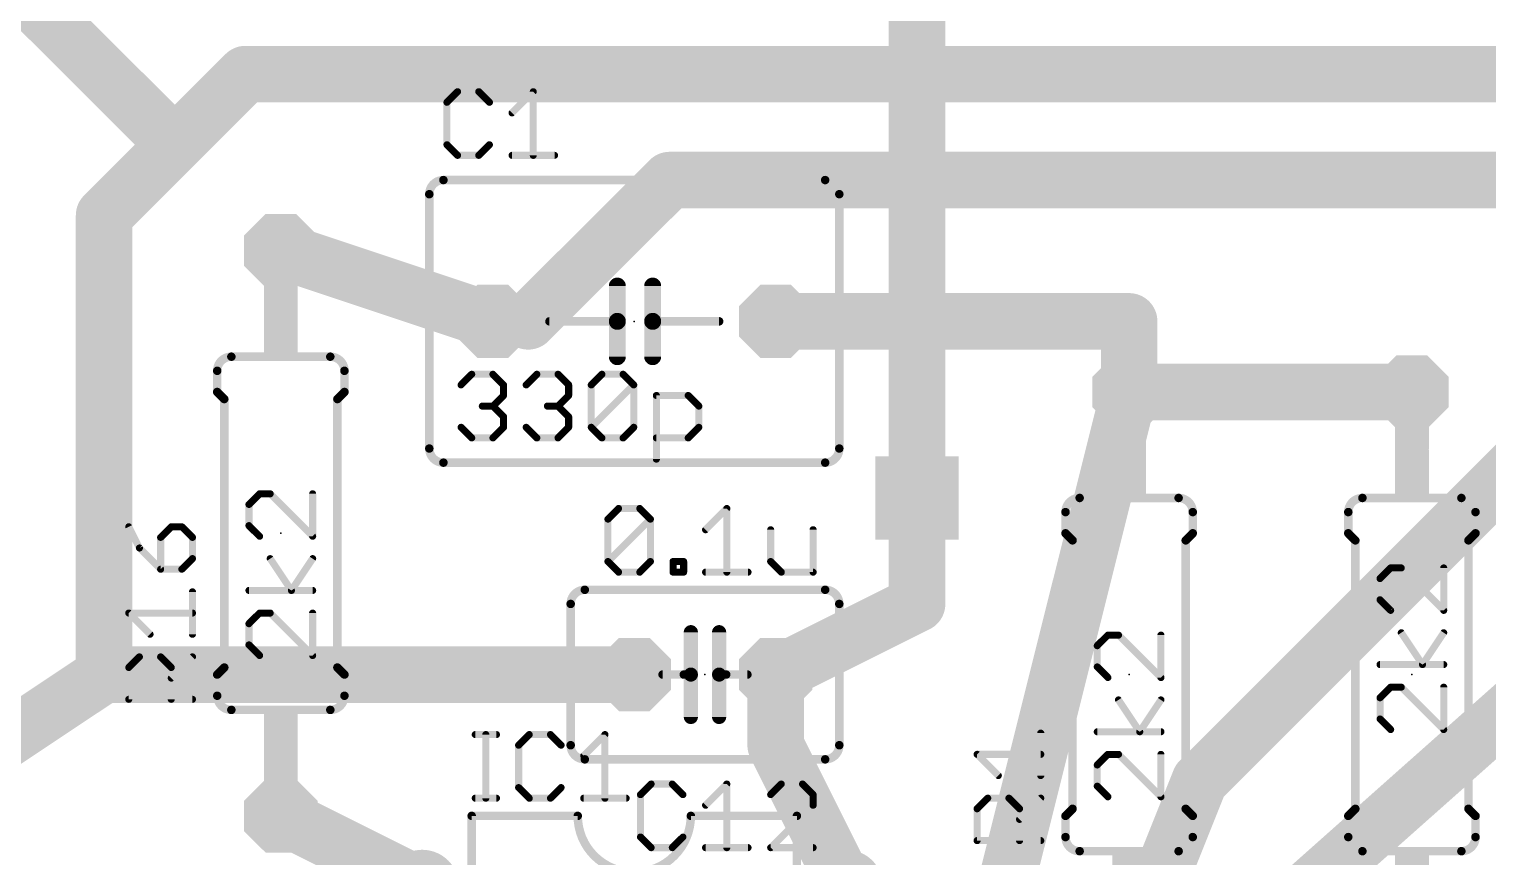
# Model space of a CAD drawing. Extents: x 0 to 4.04, y -0.39 to 3.15.
# Drawn here: x 0.722 to 1.754, y 1.371 to 1.957 of the extents above; entities that cross this region are included whole.
import ezdxf

# ---------------------------------------------------------------- set-up
doc = ezdxf.new("R2010")
doc.units = 0
for name, color, linetype in [('1', 22, 'CONTINUOUS'), ('16', 175, 'CONTINUOUS'), ('17', 82, 'CONTINUOUS'), ('18', 82, 'CONTINUOUS'), ('21', 253, 'CONTINUOUS'), ('23', 7, 'CONTINUOUS'), ('25', 253, 'CONTINUOUS'), ('27', 253, 'CONTINUOUS'), ('51', 253, 'CONTINUOUS')]:
    doc.layers.add(name, color=color, linetype=linetype)

# ---------------------------------------------------------------- blocks, each defined once
blk = doc.blocks.new('OCTAGONP')
at = {"const_width": 0.5}
blk.add_lwpolyline([(-0.25, -0.103553), (-0.25, 0.103553), (-0.103553, 0.25), (0.103553, 0.25), (0.25, 0.103553), (0.25, -0.103553), (0.103553, -0.25), (-0.103553, -0.25), (-0.25, -0.103553), (-0.25, 0.103553)], dxfattribs=at)
blk = doc.blocks.new('ROUNDP')
at = {"const_width": 0.5}
blk.add_lwpolyline([(0, -0.25, 1), (0, 0.25, 1), (0, -0.25)], format="xyb", dxfattribs=at)
blk = doc.blocks.new('RECT')
blk.add_solid([(-0.5, -0.5), (0.5, -0.5), (-0.5, 0.5), (0.5, 0.5)])
blk = doc.blocks.new('SQUAREV')
blk.add_solid([(-0.5, -0.5), (0.5, -0.5), (-0.5, 0.5), (0.5, 0.5)])

msp = doc.modelspace()

# ---------------------------------------------------------------- linework, layer by layer
at = {"layer": '1', "const_width": 0.04}
msp.add_lwpolyline([(1.35, 2.1), (1.35, 1.625)], dxfattribs=at)
at = {"layer": '1', "const_width": 0.02}
msp.add_lwpolyline([(1.34, 1.625, 1), (1.36, 1.625)], format="xyb", dxfattribs=at)
at = {"layer": '16'}
for points, const_width in [([(0.623425, 2.076575), (0.825, 1.875)], 0.04), ([(0.875, 1.925), (0.825, 1.875)], 0.04), ([(1.825, 1.925), (0.875, 1.925)], 0.04), ([(0.825, 1.875), (0.775, 1.825)], 0.04), ([(1.175, 1.85), (1.075, 1.75)], 0.04), ([(1.775, 1.85), (1.175, 1.85)], 0.04), ([(0.775, 1.825), (0.775, 1.5)], 0.04), ([(1.05, 1.75), (0.9, 1.8)], 0.04), ([(1.5, 1.75), (1.25, 1.75)], 0.04), ([(1.5, 1.7), (1.5, 1.75)], 0.04), ([(1.075, 1.75), (1.05, 1.75)], 0.026), ([(1.5, 1.7), (1.4, 1.3)], 0.04), ([(1.5, 1.7), (1.7, 1.7)], 0.04), ([(1.55, 1.425), (1.775, 1.65)], 0.04), ([(1.35, 1.55), (1.35, 1.625)], 0.04), ([(1.25, 1.5), (1.35, 1.55)], 0.04), ([(1.6, 1.325), (1.825, 1.525)], 0.04), ([(0.7, 1.45), (0.775, 1.5)], 0.04), ([(0.775, 1.5), (1.15, 1.5)], 0.04), ([(1.25, 1.45), (1.25, 1.5)], 0.04), ([(1.25, 1.45), (1.3, 1.35)], 0.04), ([(1.5, 1.3), (1.55, 1.425)], 0.04), ([(0.9, 1.4), (1, 1.35)], 0.04)]:
    msp.add_lwpolyline(points, dxfattribs=dict(at, const_width=const_width))
for points, const_width in [([(0.875, 1.935, 1), (0.875, 1.915)], 0.02), ([(0.882071, 1.917929, 1), (0.867929, 1.932071)], 0.02), ([(0.817929, 1.882071, 1), (0.832071, 1.867929)], 0.02), ([(0.832071, 1.867929, 1), (0.817929, 1.882071)], 0.02), ([(0.817929, 1.867929, 1), (0.832071, 1.882071)], 0.02), ([(1.175, 1.86, 1), (1.175, 1.84)], 0.02), ([(1.182071, 1.842929, 1), (1.167929, 1.857071)], 0.02), ([(0.785, 1.825, 1), (0.765, 1.825)], 0.02), ([(0.767929, 1.832071, 1), (0.782071, 1.817929)], 0.02), ([(0.903162, 1.809487, 1), (0.896838, 1.790513)], 0.02), ([(1.046838, 1.740513, 1), (1.053162, 1.759487)], 0.02), ([(1.067929, 1.757071, 1), (1.082071, 1.742929)], 0.02), ([(1.25, 1.76, 1), (1.25, 1.74)], 0.02), ([(1.51, 1.75, 1), (1.49, 1.75)], 0.02), ([(1.5, 1.74, 1), (1.5, 1.76)], 0.02), ([(1.05, 1.7565, 1), (1.05, 1.7435)], 0.013), ([(1.075, 1.7435, 1), (1.075, 1.7565)], 0.013), ([(1.5, 1.71, 1), (1.5, 1.69)], 0.02), ([(1.509701, 1.697575, 1), (1.490299, 1.702425)], 0.02), ([(1.7, 1.69, 1), (1.7, 1.71)], 0.02), ([(1.49, 1.7, 1), (1.51, 1.7)], 0.02), ([(1.36, 1.625, 1), (1.34, 1.625)], 0.02), ([(1.354472, 1.541056, 1), (1.345528, 1.558944)], 0.02), ([(1.34, 1.55, 1), (1.36, 1.55)], 0.02), ([(0.775, 1.51, 1), (0.775, 1.49)], 0.02), ([(0.780547, 1.491679, 1), (0.769453, 1.508321)], 0.02), ([(1.15, 1.49, 1), (1.15, 1.51)], 0.02), ([(1.26, 1.5, 1), (1.24, 1.5)], 0.02), ([(1.245528, 1.508944, 1), (1.254472, 1.491056)], 0.02), ([(0.765, 1.5, 1), (0.785, 1.5)], 0.02), ([(1.258944, 1.454472, 1), (1.241056, 1.445528)], 0.02), ([(1.24, 1.45, 1), (1.26, 1.45)], 0.02), ([(1.559285, 1.421286, 1), (1.540715, 1.428714)], 0.02), ([(1.542929, 1.432071, 1), (1.557071, 1.417929)], 0.02), ([(0.904472, 1.408944, 1), (0.895528, 1.391056)], 0.02)]:
    msp.add_lwpolyline(points, format="xyb", dxfattribs=dict(at, const_width=const_width))
at = {"layer": '21'}
for points, const_width in [([(1.015, 1.85, 0.414214), (1.005, 1.84)], 0.006), ([(1.015, 1.8515, 1), (1.015, 1.8485)], 0.003), ([(1.015, 1.8485, 1), (1.015, 1.8515)], 0.003), ([(1.295, 1.84, 0.414214), (1.285, 1.85)], 0.006), ([(1.285, 1.8515, 1), (1.285, 1.8485)], 0.003), ([(1.285, 1.8485, 1), (1.285, 1.8515)], 0.003), ([(1.0065, 1.84, 1), (1.0035, 1.84)], 0.003), ([(1.0035, 1.84, 1), (1.0065, 1.84)], 0.003), ([(1.2965, 1.84, 1), (1.2935, 1.84)], 0.003), ([(1.2935, 1.84, 1), (1.2965, 1.84)], 0.003), ([(1.141, 1.775, 1), (1.135, 1.775)], 0.006), ([(1.166, 1.775, 1), (1.16, 1.775)], 0.006), ([(1.141, 1.75, 1), (1.135, 1.75)], 0.006), ([(1.166, 1.75, 1), (1.16, 1.75)], 0.006), ([(1.09, 1.7515, 1), (1.09, 1.7485)], 0.003), ([(1.135, 1.75, 1), (1.141, 1.75)], 0.006), ([(1.138, 1.7485, 1), (1.138, 1.7515)], 0.003), ([(1.16, 1.75, 1), (1.166, 1.75)], 0.006), ([(1.163, 1.7515, 1), (1.163, 1.7485)], 0.003), ([(1.21, 1.7485, 1), (1.21, 1.7515)], 0.003), ([(0.865, 1.725, 0.414214), (0.855, 1.715)], 0.006), ([(0.865, 1.7265, 1), (0.865, 1.7235)], 0.003), ([(0.865, 1.7235, 1), (0.865, 1.7265)], 0.003), ([(0.945, 1.715, 0.414214), (0.935, 1.725)], 0.006), ([(0.935, 1.7265, 1), (0.935, 1.7235)], 0.003), ([(0.935, 1.7235, 1), (0.935, 1.7265)], 0.003), ([(1.135, 1.725, 1), (1.141, 1.725)], 0.006), ([(1.16, 1.725, 1), (1.166, 1.725)], 0.006), ([(0.8565, 1.715, 1), (0.8535, 1.715)], 0.003), ([(0.8535, 1.715, 1), (0.8565, 1.715)], 0.003), ([(0.9465, 1.715, 1), (0.9435, 1.715)], 0.003), ([(0.9435, 1.715, 1), (0.9465, 1.715)], 0.003), ([(0.856061, 1.701061, 1), (0.853939, 1.698939)], 0.003), ([(0.946061, 1.698939, 1), (0.943939, 1.701061)], 0.003), ([(0.8535, 1.7, 1), (0.8565, 1.7)], 0.003), ([(0.8615, 1.695, 1), (0.8585, 1.695)], 0.003), ([(0.858939, 1.693939, 1), (0.861061, 1.696061)], 0.003), ([(0.9415, 1.695, 1), (0.9385, 1.695)], 0.003), ([(0.938939, 1.696061, 1), (0.941061, 1.693939)], 0.003), ([(0.9435, 1.7, 1), (0.9465, 1.7)], 0.003), ([(1.005, 1.66, 0.414214), (1.015, 1.65)], 0.006), ([(1.0065, 1.66, 1), (1.0035, 1.66)], 0.003), ([(1.0035, 1.66, 1), (1.0065, 1.66)], 0.003), ([(1.285, 1.65, 0.414214), (1.295, 1.66)], 0.006), ([(1.2965, 1.66, 1), (1.2935, 1.66)], 0.003), ([(1.2935, 1.66, 1), (1.2965, 1.66)], 0.003), ([(1.015, 1.6515, 1), (1.015, 1.6485)], 0.003), ([(1.015, 1.6485, 1), (1.015, 1.6515)], 0.003), ([(1.285, 1.6515, 1), (1.285, 1.6485)], 0.003), ([(1.285, 1.6485, 1), (1.285, 1.6515)], 0.003), ([(1.465, 1.625, 0.414214), (1.455, 1.615)], 0.006), ([(1.465, 1.6265, 1), (1.465, 1.6235)], 0.003), ([(1.465, 1.6235, 1), (1.465, 1.6265)], 0.003), ([(1.545, 1.615, 0.414214), (1.535, 1.625)], 0.006), ([(1.535, 1.6265, 1), (1.535, 1.6235)], 0.003), ([(1.535, 1.6235, 1), (1.535, 1.6265)], 0.003), ([(1.665, 1.625, 0.414214), (1.655, 1.615)], 0.006), ([(1.665, 1.6265, 1), (1.665, 1.6235)], 0.003), ([(1.665, 1.6235, 1), (1.665, 1.6265)], 0.003), ([(1.745, 1.615, 0.414214), (1.735, 1.625)], 0.006), ([(1.735, 1.6265, 1), (1.735, 1.6235)], 0.003), ([(1.735, 1.6235, 1), (1.735, 1.6265)], 0.003), ([(1.4565, 1.615, 1), (1.4535, 1.615)], 0.003), ([(1.4535, 1.615, 1), (1.4565, 1.615)], 0.003), ([(1.5465, 1.615, 1), (1.5435, 1.615)], 0.003), ([(1.5435, 1.615, 1), (1.5465, 1.615)], 0.003), ([(1.6565, 1.615, 1), (1.6535, 1.615)], 0.003), ([(1.6535, 1.615, 1), (1.6565, 1.615)], 0.003), ([(1.7465, 1.615, 1), (1.7435, 1.615)], 0.003), ([(1.7435, 1.615, 1), (1.7465, 1.615)], 0.003), ([(1.456061, 1.601061, 1), (1.453939, 1.598939)], 0.003), ([(1.4535, 1.6, 1), (1.4565, 1.6)], 0.003), ([(1.5435, 1.6, 1), (1.5465, 1.6)], 0.003), ([(1.546061, 1.598939, 1), (1.543939, 1.601061)], 0.003), ([(1.656061, 1.601061, 1), (1.653939, 1.598939)], 0.003), ([(1.6535, 1.6, 1), (1.6565, 1.6)], 0.003), ([(1.7435, 1.6, 1), (1.7465, 1.6)], 0.003), ([(1.746061, 1.598939, 1), (1.743939, 1.601061)], 0.003), ([(1.4615, 1.595, 1), (1.4585, 1.595)], 0.003), ([(1.458939, 1.593939, 1), (1.461061, 1.596061)], 0.003), ([(1.5415, 1.595, 1), (1.5385, 1.595)], 0.003), ([(1.538939, 1.596061, 1), (1.541061, 1.593939)], 0.003), ([(1.6615, 1.595, 1), (1.6585, 1.595)], 0.003), ([(1.658939, 1.593939, 1), (1.661061, 1.596061)], 0.003), ([(1.7415, 1.595, 1), (1.7385, 1.595)], 0.003), ([(1.738939, 1.596061, 1), (1.741061, 1.593939)], 0.003), ([(1.115, 1.56, 0.414214), (1.105, 1.55)], 0.006), ([(1.115, 1.5615, 1), (1.115, 1.5585)], 0.003), ([(1.115, 1.5585, 1), (1.115, 1.5615)], 0.003), ([(1.295, 1.55, 0.414214), (1.285, 1.56)], 0.006), ([(1.285, 1.5615, 1), (1.285, 1.5585)], 0.003), ([(1.285, 1.5585, 1), (1.285, 1.5615)], 0.003), ([(1.1065, 1.55, 1), (1.1035, 1.55)], 0.003), ([(1.1035, 1.55, 1), (1.1065, 1.55)], 0.003), ([(1.2965, 1.55, 1), (1.2935, 1.55)], 0.003), ([(1.2935, 1.55, 1), (1.2965, 1.55)], 0.003), ([(1.1925, 1.53, 1), (1.1875, 1.53)], 0.005), ([(1.2125, 1.53, 1), (1.2075, 1.53)], 0.005), ([(0.8585, 1.505, 1), (0.8615, 1.505)], 0.003), ([(0.861061, 1.503939, 1), (0.858939, 1.506061)], 0.003), ([(0.941061, 1.506061, 1), (0.938939, 1.503939)], 0.003), ([(0.9385, 1.505, 1), (0.9415, 1.505)], 0.003), ([(0.8565, 1.5, 1), (0.8535, 1.5)], 0.003), ([(0.853939, 1.501061, 1), (0.856061, 1.498939)], 0.003), ([(0.9465, 1.5, 1), (0.9435, 1.5)], 0.003), ([(0.943939, 1.498939, 1), (0.946061, 1.501061)], 0.003), ([(1.185, 1.5015, 1), (1.185, 1.4985)], 0.003), ([(1.1925, 1.5, 1), (1.1875, 1.5)], 0.005), ([(1.1875, 1.5, 1), (1.1925, 1.5)], 0.005), ([(1.19, 1.4985, 1), (1.19, 1.5015)], 0.003), ([(1.2125, 1.5, 1), (1.2075, 1.5)], 0.005), ([(1.2075, 1.5, 1), (1.2125, 1.5)], 0.005), ([(1.21, 1.5015, 1), (1.21, 1.4985)], 0.003), ([(1.215, 1.4985, 1), (1.215, 1.5015)], 0.003), ([(0.855, 1.485, 0.414214), (0.865, 1.475)], 0.006), ([(0.8565, 1.485, 1), (0.8535, 1.485)], 0.003), ([(0.8535, 1.485, 1), (0.8565, 1.485)], 0.003), ([(0.935, 1.475, 0.414214), (0.945, 1.485)], 0.006), ([(0.9465, 1.485, 1), (0.9435, 1.485)], 0.003), ([(0.9435, 1.485, 1), (0.9465, 1.485)], 0.003), ([(0.865, 1.4765, 1), (0.865, 1.4735)], 0.003), ([(0.865, 1.4735, 1), (0.865, 1.4765)], 0.003), ([(0.935, 1.4765, 1), (0.935, 1.4735)], 0.003), ([(0.935, 1.4735, 1), (0.935, 1.4765)], 0.003), ([(1.1875, 1.47, 1), (1.1925, 1.47)], 0.005), ([(1.2075, 1.47, 1), (1.2125, 1.47)], 0.005), ([(1.105, 1.45, 0.414214), (1.115, 1.44)], 0.006), ([(1.1065, 1.45, 1), (1.1035, 1.45)], 0.003), ([(1.1035, 1.45, 1), (1.1065, 1.45)], 0.003), ([(1.285, 1.44, 0.414214), (1.295, 1.45)], 0.006), ([(1.2965, 1.45, 1), (1.2935, 1.45)], 0.003), ([(1.2935, 1.45, 1), (1.2965, 1.45)], 0.003), ([(1.115, 1.4415, 1), (1.115, 1.4385)], 0.003), ([(1.115, 1.4385, 1), (1.115, 1.4415)], 0.003), ([(1.285, 1.4415, 1), (1.285, 1.4385)], 0.003), ([(1.285, 1.4385, 1), (1.285, 1.4415)], 0.003), ([(1.4585, 1.405, 1), (1.4615, 1.405)], 0.003), ([(1.461061, 1.403939, 1), (1.458939, 1.406061)], 0.003), ([(1.541061, 1.406061, 1), (1.538939, 1.403939)], 0.003), ([(1.5385, 1.405, 1), (1.5415, 1.405)], 0.003), ([(1.6585, 1.405, 1), (1.6615, 1.405)], 0.003), ([(1.661061, 1.403939, 1), (1.658939, 1.406061)], 0.003), ([(1.741061, 1.406061, 1), (1.738939, 1.403939)], 0.003), ([(1.7385, 1.405, 1), (1.7415, 1.405)], 0.003), ([(1.0365, 1.4, 1), (1.0335, 1.4)], 0.003), ([(1.035, 1.4015, 1), (1.035, 1.3985)], 0.003), ([(1.11, 1.4, 1), (1.19, 1.4)], 0.006), ([(1.1115, 1.4, 1), (1.1085, 1.4)], 0.003), ([(1.11, 1.3985, 1), (1.11, 1.4015)], 0.003), ([(1.19, 1.4015, 1), (1.19, 1.3985)], 0.003), ([(1.1915, 1.4, 1), (1.1885, 1.4)], 0.003), ([(1.2665, 1.4, 1), (1.2635, 1.4)], 0.003), ([(1.265, 1.3985, 1), (1.265, 1.4015)], 0.003), ([(1.4565, 1.4, 1), (1.4535, 1.4)], 0.003), ([(1.453939, 1.401061, 1), (1.456061, 1.398939)], 0.003), ([(1.5465, 1.4, 1), (1.5435, 1.4)], 0.003), ([(1.543939, 1.398939, 1), (1.546061, 1.401061)], 0.003), ([(1.6565, 1.4, 1), (1.6535, 1.4)], 0.003), ([(1.653939, 1.401061, 1), (1.656061, 1.398939)], 0.003), ([(1.7465, 1.4, 1), (1.7435, 1.4)], 0.003), ([(1.743939, 1.398939, 1), (1.746061, 1.401061)], 0.003), ([(1.455, 1.385, 0.414214), (1.465, 1.375)], 0.006), ([(1.4565, 1.385, 1), (1.4535, 1.385)], 0.003), ([(1.4535, 1.385, 1), (1.4565, 1.385)], 0.003), ([(1.535, 1.375, 0.414214), (1.545, 1.385)], 0.006), ([(1.5465, 1.385, 1), (1.5435, 1.385)], 0.003), ([(1.5435, 1.385, 1), (1.5465, 1.385)], 0.003), ([(1.655, 1.385, 0.414214), (1.665, 1.375)], 0.006), ([(1.6565, 1.385, 1), (1.6535, 1.385)], 0.003), ([(1.6535, 1.385, 1), (1.6565, 1.385)], 0.003), ([(1.735, 1.375, 0.414214), (1.745, 1.385)], 0.006), ([(1.7465, 1.385, 1), (1.7435, 1.385)], 0.003), ([(1.7435, 1.385, 1), (1.7465, 1.385)], 0.003), ([(1.465, 1.3765, 1), (1.465, 1.3735)], 0.003), ([(1.465, 1.3735, 1), (1.465, 1.3765)], 0.003), ([(1.535, 1.3765, 1), (1.535, 1.3735)], 0.003), ([(1.535, 1.3735, 1), (1.535, 1.3765)], 0.003), ([(1.665, 1.3765, 1), (1.665, 1.3735)], 0.003), ([(1.665, 1.3735, 1), (1.665, 1.3765)], 0.003), ([(1.735, 1.3765, 1), (1.735, 1.3735)], 0.003), ([(1.735, 1.3735, 1), (1.735, 1.3765)], 0.003)]:
    msp.add_lwpolyline(points, format="xyb", dxfattribs=dict(at, const_width=const_width))
for points, const_width in [([(1.285, 1.85), (1.015, 1.85)], 0.006), ([(1.005, 1.84), (1.005, 1.66)], 0.006), ([(1.295, 1.66), (1.295, 1.84)], 0.006), ([(1.138, 1.775), (1.138, 1.75)], 0.012), ([(1.163, 1.775), (1.163, 1.75)], 0.012), ([(1.138, 1.75), (1.138, 1.725)], 0.012), ([(1.163, 1.75), (1.163, 1.725)], 0.012), ([(1.138, 1.75), (1.09, 1.75)], 0.006), ([(1.163, 1.75), (1.21, 1.75)], 0.006), ([(0.935, 1.725), (0.865, 1.725)], 0.006), ([(0.855, 1.715), (0.855, 1.7)], 0.006), ([(0.945, 1.715), (0.945, 1.7)], 0.006), ([(0.86, 1.695), (0.855, 1.7)], 0.006), ([(0.94, 1.695), (0.945, 1.7)], 0.006), ([(0.86, 1.695), (0.86, 1.505)], 0.006), ([(0.94, 1.695), (0.94, 1.505)], 0.006), ([(1.015, 1.65), (1.285, 1.65)], 0.006), ([(1.535, 1.625), (1.465, 1.625)], 0.006), ([(1.665, 1.625), (1.735, 1.625)], 0.006), ([(1.455, 1.615), (1.455, 1.6)], 0.006), ([(1.545, 1.615), (1.545, 1.6)], 0.006), ([(1.655, 1.615), (1.655, 1.6)], 0.006), ([(1.745, 1.615), (1.745, 1.6)], 0.006), ([(1.46, 1.595), (1.455, 1.6)], 0.006), ([(1.54, 1.595), (1.545, 1.6)], 0.006), ([(1.66, 1.595), (1.655, 1.6)], 0.006), ([(1.74, 1.595), (1.745, 1.6)], 0.006), ([(1.46, 1.595), (1.46, 1.405)], 0.006), ([(1.54, 1.595), (1.54, 1.405)], 0.006), ([(1.66, 1.405), (1.66, 1.595)], 0.006), ([(1.74, 1.405), (1.74, 1.595)], 0.006), ([(1.115, 1.56), (1.285, 1.56)], 0.006), ([(1.105, 1.45), (1.105, 1.55)], 0.006), ([(1.295, 1.45), (1.295, 1.55)], 0.006), ([(1.19, 1.5), (1.19, 1.53)], 0.01), ([(1.21, 1.5), (1.21, 1.53)], 0.01), ([(0.86, 1.505), (0.855, 1.5)], 0.006), ([(0.94, 1.505), (0.945, 1.5)], 0.006), ([(0.855, 1.485), (0.855, 1.5)], 0.006), ([(0.945, 1.485), (0.945, 1.5)], 0.006), ([(1.185, 1.5), (1.19, 1.5)], 0.006), ([(1.19, 1.5), (1.19, 1.47)], 0.01), ([(1.21, 1.47), (1.21, 1.5)], 0.01), ([(1.21, 1.5), (1.215, 1.5)], 0.006), ([(0.935, 1.475), (0.865, 1.475)], 0.006), ([(1.285, 1.44), (1.115, 1.44)], 0.006), ([(1.46, 1.405), (1.455, 1.4)], 0.006), ([(1.54, 1.405), (1.545, 1.4)], 0.006), ([(1.66, 1.405), (1.655, 1.4)], 0.006), ([(1.74, 1.405), (1.745, 1.4)], 0.006), ([(1.035, 1.4), (1.035, 1)], 0.006), ([(1.035, 1.4), (1.11, 1.4)], 0.006), ([(1.265, 1.4), (1.19, 1.4)], 0.006), ([(1.265, 1), (1.265, 1.4)], 0.006), ([(1.455, 1.385), (1.455, 1.4)], 0.006), ([(1.545, 1.385), (1.545, 1.4)], 0.006), ([(1.655, 1.385), (1.655, 1.4)], 0.006), ([(1.745, 1.385), (1.745, 1.4)], 0.006), ([(1.535, 1.375), (1.465, 1.375)], 0.006), ([(1.665, 1.375), (1.735, 1.375)], 0.006)]:
    msp.add_lwpolyline(points, dxfattribs=dict(at, const_width=const_width))
at = {"layer": '23'}
for p in [(1.15, 1.75), (0.9, 1.6), (1.2, 1.5), (1.5, 1.5), (1.7, 1.5)]:
    msp.add_point(p, dxfattribs=at)
at = {"layer": '25', "const_width": 0.005}
for points in [[(1.025006, 1.912538), (1.0175, 1.905032)], [(1.040019, 1.912538), (1.025006, 1.912538)], [(1.047526, 1.905032), (1.040019, 1.912538)], [(1.063539, 1.897526), (1.078552, 1.912538)], [(1.078552, 1.912538), (1.078552, 1.8675)], [(1.0175, 1.905032), (1.0175, 1.875006)], [(1.0175, 1.875006), (1.025006, 1.8675)], [(1.025006, 1.8675), (1.040019, 1.8675)], [(1.040019, 1.8675), (1.047526, 1.875006)], [(1.063539, 1.8675), (1.093565, 1.8675)], [(0.792462, 1.604604), (0.799968, 1.589591)], [(0.822487, 1.604604), (0.814981, 1.597098)], [(0.814981, 1.597098), (0.814981, 1.574578)], [(0.829994, 1.604604), (0.822487, 1.604604)], [(0.8375, 1.597098), (0.829994, 1.604604)], [(0.8375, 1.582085), (0.8375, 1.597098)], [(0.799968, 1.589591), (0.814981, 1.574578)], [(0.829994, 1.574578), (0.8375, 1.582085)], [(0.814981, 1.574578), (0.829994, 1.574578)], [(0.8375, 1.528539), (0.8375, 1.558565)], [(0.807474, 1.528539), (0.792462, 1.543552)], [(0.792462, 1.543552), (0.8375, 1.543552)], [(0.792462, 1.505019), (0.799968, 1.512526)], [(0.792462, 1.4825), (0.792462, 1.505019)], [(0.799968, 1.512526), (0.814981, 1.512526)], [(0.814981, 1.512526), (0.822487, 1.505019)], [(0.822487, 1.497513), (0.8375, 1.512526)], [(0.822487, 1.505019), (0.822487, 1.4825)], [(0.8375, 1.4825), (0.792462, 1.4825)], [(1.0375, 1.457538), (1.052513, 1.457538)], [(1.045006, 1.4125), (1.045006, 1.457538)], [(1.075699, 1.457538), (1.068193, 1.450032)], [(1.090712, 1.457538), (1.075699, 1.457538)], [(1.098218, 1.450032), (1.090712, 1.457538)], [(1.114232, 1.442526), (1.129245, 1.457538)], [(1.129245, 1.457538), (1.129245, 1.4125)], [(1.4375, 1.428539), (1.4375, 1.458565)], [(1.068193, 1.450032), (1.068193, 1.420006)], [(1.407474, 1.428539), (1.392462, 1.443552)], [(1.392462, 1.443552), (1.4375, 1.443552)], [(1.161888, 1.422538), (1.154382, 1.415032)], [(1.176901, 1.422538), (1.161888, 1.422538)], [(1.184408, 1.415032), (1.176901, 1.422538)], [(1.200421, 1.407526), (1.215434, 1.422538)], [(1.215434, 1.422538), (1.215434, 1.3775)], [(1.253967, 1.422538), (1.246461, 1.415032)], [(1.26898, 1.422538), (1.253967, 1.422538)], [(1.276486, 1.415032), (1.26898, 1.422538)], [(1.0375, 1.4125), (1.052513, 1.4125)], [(1.068193, 1.420006), (1.075699, 1.4125)], [(1.075699, 1.4125), (1.090712, 1.4125)], [(1.090712, 1.4125), (1.098218, 1.420006)], [(1.114232, 1.4125), (1.144258, 1.4125)], [(1.154382, 1.415032), (1.154382, 1.385006)], [(1.276486, 1.407526), (1.276486, 1.415032)], [(1.392462, 1.405019), (1.399968, 1.412526)], [(1.399968, 1.412526), (1.414981, 1.412526)], [(1.414981, 1.412526), (1.422487, 1.405019)], [(1.422487, 1.397513), (1.4375, 1.412526)], [(1.246461, 1.3775), (1.276486, 1.407526)], [(1.392462, 1.3825), (1.392462, 1.405019)], [(1.422487, 1.405019), (1.422487, 1.3825)], [(1.154382, 1.385006), (1.161888, 1.3775)], [(1.176901, 1.3775), (1.184408, 1.385006)], [(1.4375, 1.3825), (1.392462, 1.3825)], [(1.161888, 1.3775), (1.176901, 1.3775)], [(1.200421, 1.3775), (1.230447, 1.3775)], [(1.276486, 1.3775), (1.246461, 1.3775)]]:
    msp.add_lwpolyline(points, dxfattribs=at)
at = {"layer": '25', "const_width": 0.0025}
for points in [[(1.025006, 1.913788, 1), (1.025006, 1.911288)], [(1.02589, 1.911655, 1), (1.024123, 1.913422)], [(1.040903, 1.913422, 1), (1.039135, 1.911655)], [(1.040019, 1.911288, 1), (1.040019, 1.913788)], [(1.079802, 1.912538, 1), (1.077302, 1.912538)], [(1.079436, 1.911655, 1), (1.077668, 1.913422)], [(1.01875, 1.905032, 1), (1.01625, 1.905032)], [(1.016616, 1.905916, 1), (1.018384, 1.904148)], [(1.046642, 1.904148, 1), (1.048409, 1.905916)], [(1.062655, 1.898409, 1), (1.064423, 1.896642)], [(1.018384, 1.87589, 1), (1.016616, 1.874123)], [(1.01625, 1.875006, 1), (1.01875, 1.875006)], [(1.025006, 1.86875, 1), (1.025006, 1.86625)], [(1.024123, 1.866616, 1), (1.02589, 1.868384)], [(1.039135, 1.868384, 1), (1.040903, 1.866616)], [(1.040019, 1.86625, 1), (1.040019, 1.86875)], [(1.048409, 1.874123, 1), (1.046642, 1.87589)], [(1.063539, 1.86875, 1), (1.063539, 1.86625)], [(1.077302, 1.8675, 1), (1.079802, 1.8675)], [(1.093565, 1.86625, 1), (1.093565, 1.86875)], [(0.79358, 1.605163, 1), (0.791344, 1.604045)], [(0.816231, 1.597098, 1), (0.813731, 1.597098)], [(0.814097, 1.597982, 1), (0.815865, 1.596214)], [(0.822487, 1.605854, 1), (0.822487, 1.603354)], [(0.823371, 1.60372, 1), (0.821603, 1.605488)], [(0.830877, 1.605488, 1), (0.82911, 1.60372)], [(0.829994, 1.603354, 1), (0.829994, 1.605854)], [(0.83875, 1.597098, 1), (0.83625, 1.597098)], [(0.836616, 1.596214, 1), (0.838384, 1.597982)], [(0.800852, 1.590475, 1), (0.799084, 1.588707)], [(0.79885, 1.589032, 1), (0.801086, 1.59015)], [(0.83625, 1.582085, 1), (0.83875, 1.582085)], [(0.838384, 1.581201, 1), (0.836616, 1.582969)], [(0.814981, 1.575828, 1), (0.814981, 1.573328)], [(0.813731, 1.574578, 1), (0.816231, 1.574578)], [(0.814097, 1.573695, 1), (0.815865, 1.575462)], [(0.82911, 1.575462, 1), (0.830877, 1.573695)], [(0.829994, 1.573328, 1), (0.829994, 1.575828)], [(0.83875, 1.558565, 1), (0.83625, 1.558565)], [(0.793345, 1.544436, 1), (0.791578, 1.542668)], [(0.792462, 1.544802, 1), (0.792462, 1.542302)], [(0.8375, 1.542302, 1), (0.8375, 1.544802)], [(0.806591, 1.527655, 1), (0.808358, 1.529423)], [(0.83625, 1.528539, 1), (0.83875, 1.528539)], [(0.793712, 1.505019, 1), (0.791212, 1.505019)], [(0.791578, 1.505903, 1), (0.793345, 1.504135)], [(0.799968, 1.513776, 1), (0.799968, 1.511276)], [(0.800852, 1.511642, 1), (0.799084, 1.513409)], [(0.815865, 1.513409, 1), (0.814097, 1.511642)], [(0.814981, 1.511276, 1), (0.814981, 1.513776)], [(0.823737, 1.505019, 1), (0.821237, 1.505019)], [(0.821603, 1.504135, 1), (0.823371, 1.505903)], [(0.838384, 1.511642, 1), (0.836616, 1.513409)], [(0.821603, 1.498397, 1), (0.823371, 1.496629)], [(0.792462, 1.48375, 1), (0.792462, 1.48125)], [(0.791212, 1.4825, 1), (0.793712, 1.4825)], [(0.821237, 1.4825, 1), (0.823737, 1.4825)], [(0.8375, 1.48125, 1), (0.8375, 1.48375)], [(1.0375, 1.458788, 1), (1.0375, 1.456288)], [(1.046256, 1.457538, 1), (1.043756, 1.457538)], [(1.052513, 1.456288, 1), (1.052513, 1.458788)], [(1.075699, 1.458788, 1), (1.075699, 1.456288)], [(1.076583, 1.456655, 1), (1.074815, 1.458422)], [(1.091596, 1.458422, 1), (1.089828, 1.456655)], [(1.090712, 1.456288, 1), (1.090712, 1.458788)], [(1.130495, 1.457538, 1), (1.127995, 1.457538)], [(1.130129, 1.456655, 1), (1.128361, 1.458422)], [(1.43875, 1.458565, 1), (1.43625, 1.458565)], [(1.069443, 1.450032, 1), (1.066943, 1.450032)], [(1.067309, 1.450916, 1), (1.069077, 1.449148)], [(1.097334, 1.449148, 1), (1.099102, 1.450916)], [(1.113348, 1.443409, 1), (1.115116, 1.441642)], [(1.393345, 1.444436, 1), (1.391578, 1.442668)], [(1.392462, 1.444802, 1), (1.392462, 1.442302)], [(1.4375, 1.442302, 1), (1.4375, 1.444802)], [(1.161888, 1.423788, 1), (1.161888, 1.421288)], [(1.162772, 1.421655, 1), (1.161005, 1.423422)], [(1.177785, 1.423422, 1), (1.176017, 1.421655)], [(1.176901, 1.421288, 1), (1.176901, 1.423788)], [(1.216684, 1.422538, 1), (1.214184, 1.422538)], [(1.216318, 1.421655, 1), (1.21455, 1.423422)], [(1.253967, 1.423788, 1), (1.253967, 1.421288)], [(1.254851, 1.421655, 1), (1.253083, 1.423422)], [(1.269864, 1.423422, 1), (1.268096, 1.421655)], [(1.26898, 1.421288, 1), (1.26898, 1.423788)], [(1.406591, 1.427655, 1), (1.408358, 1.429423)], [(1.43625, 1.428539, 1), (1.43875, 1.428539)], [(1.0375, 1.41375, 1), (1.0375, 1.41125)], [(1.043756, 1.4125, 1), (1.046256, 1.4125)], [(1.052513, 1.41125, 1), (1.052513, 1.41375)], [(1.069077, 1.42089, 1), (1.067309, 1.419123)], [(1.066943, 1.420006, 1), (1.069443, 1.420006)], [(1.075699, 1.41375, 1), (1.075699, 1.41125)], [(1.074815, 1.411616, 1), (1.076583, 1.413384)], [(1.089828, 1.413384, 1), (1.091596, 1.411616)], [(1.090712, 1.41125, 1), (1.090712, 1.41375)], [(1.099102, 1.419123, 1), (1.097334, 1.42089)], [(1.114232, 1.41375, 1), (1.114232, 1.41125)], [(1.127995, 1.4125, 1), (1.130495, 1.4125)], [(1.144258, 1.41125, 1), (1.144258, 1.41375)], [(1.155632, 1.415032, 1), (1.153132, 1.415032)], [(1.153498, 1.415916, 1), (1.155266, 1.414148)], [(1.183524, 1.414148, 1), (1.185291, 1.415916)], [(1.245577, 1.415916, 1), (1.247344, 1.414148)], [(1.277736, 1.415032, 1), (1.275236, 1.415032)], [(1.275602, 1.414148, 1), (1.27737, 1.415916)], [(1.399968, 1.413776, 1), (1.399968, 1.411276)], [(1.400852, 1.411642, 1), (1.399084, 1.413409)], [(1.415865, 1.413409, 1), (1.414097, 1.411642)], [(1.414981, 1.411276, 1), (1.414981, 1.413776)], [(1.438384, 1.411642, 1), (1.436616, 1.413409)], [(1.199537, 1.408409, 1), (1.201305, 1.406642)], [(1.275236, 1.407526, 1), (1.277736, 1.407526)], [(1.27737, 1.406642, 1), (1.275602, 1.408409)], [(1.393712, 1.405019, 1), (1.391212, 1.405019)], [(1.391578, 1.405903, 1), (1.393345, 1.404135)], [(1.423737, 1.405019, 1), (1.421237, 1.405019)], [(1.421603, 1.404135, 1), (1.423371, 1.405903)], [(1.421603, 1.398397, 1), (1.423371, 1.396629)], [(1.155266, 1.38589, 1), (1.153498, 1.384123)], [(1.153132, 1.385006, 1), (1.155632, 1.385006)], [(1.185291, 1.384123, 1), (1.183524, 1.38589)], [(1.392462, 1.38375, 1), (1.392462, 1.38125)], [(1.391212, 1.3825, 1), (1.393712, 1.3825)], [(1.421237, 1.3825, 1), (1.423737, 1.3825)], [(1.4375, 1.38125, 1), (1.4375, 1.38375)], [(1.161888, 1.37875, 1), (1.161888, 1.37625)], [(1.161005, 1.376616, 1), (1.162772, 1.378384)], [(1.176017, 1.378384, 1), (1.177785, 1.376616)], [(1.176901, 1.37625, 1), (1.176901, 1.37875)], [(1.200421, 1.37875, 1), (1.200421, 1.37625)], [(1.214184, 1.3775, 1), (1.216684, 1.3775)], [(1.230447, 1.37625, 1), (1.230447, 1.37875)], [(1.246461, 1.37875, 1), (1.246461, 1.37625)], [(1.245577, 1.378384, 1), (1.247344, 1.376616)], [(1.276486, 1.37625, 1), (1.276486, 1.37875)]]:
    msp.add_lwpolyline(points, format="xyb", dxfattribs=at)
at = {"layer": '27', "const_width": 0.005}
for points in [[(1.0275, 1.705032), (1.035006, 1.712538)], [(1.035006, 1.712538), (1.050019, 1.712538)], [(1.050019, 1.712538), (1.057526, 1.705032)], [(1.073539, 1.705032), (1.081046, 1.712538)], [(1.081046, 1.712538), (1.096058, 1.712538)], [(1.096058, 1.712538), (1.103565, 1.705032)], [(1.119578, 1.705032), (1.127085, 1.712538)], [(1.127085, 1.712538), (1.142098, 1.712538)], [(1.142098, 1.712538), (1.149604, 1.705032)], [(1.057526, 1.705032), (1.057526, 1.697526)], [(1.103565, 1.705032), (1.103565, 1.697526)], [(1.119578, 1.675006), (1.119578, 1.705032)], [(1.119578, 1.675006), (1.149604, 1.705032)], [(1.149604, 1.705032), (1.149604, 1.675006)], [(1.050019, 1.690019), (1.042513, 1.690019)], [(1.057526, 1.697526), (1.050019, 1.690019)], [(1.050019, 1.690019), (1.057526, 1.682513)], [(1.096058, 1.690019), (1.088552, 1.690019)], [(1.103565, 1.697526), (1.096058, 1.690019)], [(1.096058, 1.690019), (1.103565, 1.682513)], [(1.165618, 1.652487), (1.165618, 1.697526)], [(1.165618, 1.697526), (1.188137, 1.697526)], [(1.188137, 1.697526), (1.195643, 1.690019)], [(1.195643, 1.690019), (1.195643, 1.675006)], [(1.057526, 1.682513), (1.057526, 1.675006)], [(1.103565, 1.682513), (1.103565, 1.675006)], [(1.035006, 1.6675), (1.0275, 1.675006)], [(1.057526, 1.675006), (1.050019, 1.6675)], [(1.081046, 1.6675), (1.073539, 1.675006)], [(1.103565, 1.675006), (1.096058, 1.6675)], [(1.127085, 1.6675), (1.119578, 1.675006)], [(1.149604, 1.675006), (1.142098, 1.6675)], [(1.195643, 1.675006), (1.188137, 1.6675)], [(1.050019, 1.6675), (1.035006, 1.6675)], [(1.096058, 1.6675), (1.081046, 1.6675)], [(1.142098, 1.6675), (1.127085, 1.6675)], [(1.188137, 1.6675), (1.165618, 1.6675)], [(0.884968, 1.627931), (0.877462, 1.620424)], [(0.892474, 1.627931), (0.884968, 1.627931)], [(0.9225, 1.597905), (0.892474, 1.627931)], [(0.9225, 1.627931), (0.9225, 1.597905)], [(0.877462, 1.620424), (0.877462, 1.605412)], [(1.131362, 1.610032), (1.138869, 1.617538)], [(1.138869, 1.617538), (1.153882, 1.617538)], [(1.153882, 1.617538), (1.161388, 1.610032)], [(1.200421, 1.602526), (1.215434, 1.617538)], [(1.215434, 1.617538), (1.215434, 1.5725)], [(1.131362, 1.580006), (1.131362, 1.610032)], [(1.131362, 1.580006), (1.161388, 1.610032)], [(1.161388, 1.610032), (1.161388, 1.580006)], [(0.877462, 1.605412), (0.884968, 1.597905)], [(1.24646, 1.602526), (1.24646, 1.580006)], [(1.276486, 1.5725), (1.276486, 1.602526)], [(0.907487, 1.559539), (0.892474, 1.582058)], [(0.9225, 1.582058), (0.907487, 1.559539)], [(1.138869, 1.5725), (1.131362, 1.580006)], [(1.161388, 1.580006), (1.153882, 1.5725)], [(1.177402, 1.5725), (1.177402, 1.580006)], [(1.177402, 1.580006), (1.184908, 1.580006)], [(1.184908, 1.580006), (1.184908, 1.5725)], [(1.24646, 1.580006), (1.253967, 1.5725)], [(1.153882, 1.5725), (1.138869, 1.5725)], [(1.184908, 1.5725), (1.177402, 1.5725)], [(1.200421, 1.5725), (1.230447, 1.5725)], [(1.253967, 1.5725), (1.276486, 1.5725)], [(1.684968, 1.575486), (1.677462, 1.56798)], [(1.677462, 1.56798), (1.677462, 1.552967)], [(1.692474, 1.575486), (1.684968, 1.575486)], [(1.7225, 1.545461), (1.692474, 1.575486)], [(1.7225, 1.575486), (1.7225, 1.545461)], [(0.9225, 1.559539), (0.877462, 1.559539)], [(1.677462, 1.552967), (1.684968, 1.545461)], [(0.884968, 1.543526), (0.877462, 1.536019)], [(0.877462, 1.536019), (0.877462, 1.521006)], [(0.892474, 1.543526), (0.884968, 1.543526)], [(0.9225, 1.5135), (0.892474, 1.543526)], [(0.9225, 1.543526), (0.9225, 1.5135)], [(1.484968, 1.527931), (1.477462, 1.520424)], [(1.492474, 1.527931), (1.484968, 1.527931)], [(1.5225, 1.497905), (1.492474, 1.527931)], [(1.5225, 1.527931), (1.5225, 1.497905)], [(1.707487, 1.507094), (1.692474, 1.529614)], [(1.7225, 1.529614), (1.707487, 1.507094)], [(0.877462, 1.521006), (0.884968, 1.5135)], [(1.477462, 1.520424), (1.477462, 1.505412)], [(1.477462, 1.505412), (1.484968, 1.497905)], [(1.7225, 1.507094), (1.677462, 1.507094)], [(1.684968, 1.491081), (1.677462, 1.483574)], [(1.677462, 1.483574), (1.677462, 1.468562)], [(1.692474, 1.491081), (1.684968, 1.491081)], [(1.7225, 1.461055), (1.692474, 1.491081)], [(1.7225, 1.491081), (1.7225, 1.461055)], [(1.507487, 1.459539), (1.492474, 1.482058)], [(1.5225, 1.482058), (1.507487, 1.459539)], [(1.677462, 1.468562), (1.684968, 1.461055)], [(1.5225, 1.459539), (1.477462, 1.459539)], [(1.484968, 1.443526), (1.477462, 1.436019)], [(1.492474, 1.443526), (1.484968, 1.443526)], [(1.5225, 1.4135), (1.492474, 1.443526)], [(1.5225, 1.443526), (1.5225, 1.4135)], [(1.477462, 1.436019), (1.477462, 1.421006)], [(1.477462, 1.421006), (1.484968, 1.4135)]]:
    msp.add_lwpolyline(points, dxfattribs=at)
at = {"layer": '27', "const_width": 0.0025}
for points in [[(1.035006, 1.713788, 1), (1.035006, 1.711288)], [(1.03589, 1.711655, 1), (1.034123, 1.713422)], [(1.050903, 1.713422, 1), (1.049135, 1.711655)], [(1.050019, 1.711288, 1), (1.050019, 1.713788)], [(1.081046, 1.713788, 1), (1.081046, 1.711288)], [(1.08193, 1.711655, 1), (1.080162, 1.713422)], [(1.096942, 1.713422, 1), (1.095175, 1.711655)], [(1.096058, 1.711288, 1), (1.096058, 1.713788)], [(1.127085, 1.713788, 1), (1.127085, 1.711288)], [(1.127969, 1.711655, 1), (1.126201, 1.713422)], [(1.142982, 1.713422, 1), (1.141214, 1.711655)], [(1.142098, 1.711288, 1), (1.142098, 1.713788)], [(1.026616, 1.705916, 1), (1.028384, 1.704148)], [(1.058776, 1.705032, 1), (1.056276, 1.705032)], [(1.056642, 1.704148, 1), (1.058409, 1.705916)], [(1.072655, 1.705916, 1), (1.074423, 1.704148)], [(1.104815, 1.705032, 1), (1.102315, 1.705032)], [(1.102681, 1.704148, 1), (1.104449, 1.705916)], [(1.120828, 1.705032, 1), (1.118328, 1.705032)], [(1.118695, 1.705916, 1), (1.120462, 1.704148)], [(1.150854, 1.705032, 1), (1.148354, 1.705032)], [(1.150488, 1.704148, 1), (1.14872, 1.705916)], [(1.14872, 1.704148, 1), (1.150488, 1.705916)], [(1.042513, 1.691269, 1), (1.042513, 1.688769)], [(1.050903, 1.690903, 1), (1.049135, 1.689135)], [(1.049135, 1.690903, 1), (1.050903, 1.689135)], [(1.050019, 1.688769, 1), (1.050019, 1.691269)], [(1.056276, 1.697526, 1), (1.058776, 1.697526)], [(1.058409, 1.696642, 1), (1.056642, 1.698409)], [(1.088552, 1.691269, 1), (1.088552, 1.688769)], [(1.096942, 1.690903, 1), (1.095175, 1.689135)], [(1.095175, 1.690903, 1), (1.096942, 1.689135)], [(1.096058, 1.688769, 1), (1.096058, 1.691269)], [(1.102315, 1.697526, 1), (1.104815, 1.697526)], [(1.104449, 1.696642, 1), (1.102681, 1.698409)], [(1.166868, 1.697526, 1), (1.164368, 1.697526)], [(1.165618, 1.698776, 1), (1.165618, 1.696276)], [(1.189021, 1.698409, 1), (1.187253, 1.696642)], [(1.188137, 1.696276, 1), (1.188137, 1.698776)], [(1.196893, 1.690019, 1), (1.194393, 1.690019)], [(1.194759, 1.689135, 1), (1.196527, 1.690903)], [(1.058776, 1.682513, 1), (1.056276, 1.682513)], [(1.056642, 1.681629, 1), (1.058409, 1.683397)], [(1.104815, 1.682513, 1), (1.102315, 1.682513)], [(1.102681, 1.681629, 1), (1.104449, 1.683397)], [(1.028384, 1.67589, 1), (1.026616, 1.674123)], [(1.056276, 1.675006, 1), (1.058776, 1.675006)], [(1.058409, 1.674123, 1), (1.056642, 1.67589)], [(1.074423, 1.67589, 1), (1.072655, 1.674123)], [(1.102315, 1.675006, 1), (1.104815, 1.675006)], [(1.104449, 1.674123, 1), (1.102681, 1.67589)], [(1.118328, 1.675006, 1), (1.120828, 1.675006)], [(1.120462, 1.67589, 1), (1.118695, 1.674123)], [(1.118695, 1.67589, 1), (1.120462, 1.674123)], [(1.148354, 1.675006, 1), (1.150854, 1.675006)], [(1.150488, 1.674123, 1), (1.14872, 1.67589)], [(1.194393, 1.675006, 1), (1.196893, 1.675006)], [(1.196527, 1.674123, 1), (1.194759, 1.67589)], [(1.035006, 1.66875, 1), (1.035006, 1.66625)], [(1.034123, 1.666616, 1), (1.03589, 1.668384)], [(1.049135, 1.668384, 1), (1.050903, 1.666616)], [(1.050019, 1.66625, 1), (1.050019, 1.66875)], [(1.081046, 1.66875, 1), (1.081046, 1.66625)], [(1.080162, 1.666616, 1), (1.08193, 1.668384)], [(1.095175, 1.668384, 1), (1.096942, 1.666616)], [(1.096058, 1.66625, 1), (1.096058, 1.66875)], [(1.127085, 1.66875, 1), (1.127085, 1.66625)], [(1.126201, 1.666616, 1), (1.127969, 1.668384)], [(1.141214, 1.668384, 1), (1.142982, 1.666616)], [(1.142098, 1.66625, 1), (1.142098, 1.66875)], [(1.165618, 1.66875, 1), (1.165618, 1.66625)], [(1.187253, 1.668384, 1), (1.189021, 1.666616)], [(1.188137, 1.66625, 1), (1.188137, 1.66875)], [(1.164368, 1.652487, 1), (1.166868, 1.652487)], [(0.884968, 1.629181, 1), (0.884968, 1.626681)], [(0.885852, 1.627047, 1), (0.884084, 1.628815)], [(0.893358, 1.628815, 1), (0.891591, 1.627047)], [(0.892474, 1.626681, 1), (0.892474, 1.629181)], [(0.92375, 1.627931, 1), (0.92125, 1.627931)], [(0.878712, 1.620424, 1), (0.876212, 1.620424)], [(0.876578, 1.621308, 1), (0.878345, 1.619541)], [(1.138869, 1.618788, 1), (1.138869, 1.616288)], [(1.139753, 1.616655, 1), (1.137985, 1.618422)], [(1.154765, 1.618422, 1), (1.152998, 1.616655)], [(1.153882, 1.616288, 1), (1.153882, 1.618788)], [(1.216684, 1.617538, 1), (1.214184, 1.617538)], [(1.216318, 1.616655, 1), (1.21455, 1.618422)], [(1.132612, 1.610032, 1), (1.130112, 1.610032)], [(1.130478, 1.610916, 1), (1.132246, 1.609148)], [(1.162638, 1.610032, 1), (1.160138, 1.610032)], [(1.162272, 1.609148, 1), (1.160504, 1.610916)], [(1.160504, 1.609148, 1), (1.162272, 1.610916)], [(0.878345, 1.606296, 1), (0.876578, 1.604528)], [(0.876212, 1.605412, 1), (0.878712, 1.605412)], [(0.884084, 1.597021, 1), (0.885852, 1.598789)], [(0.92125, 1.597905, 1), (0.92375, 1.597905)], [(0.921616, 1.597021, 1), (0.923384, 1.598789)], [(1.199537, 1.603409, 1), (1.201305, 1.601642)], [(1.24771, 1.602526, 1), (1.24521, 1.602526)], [(1.277736, 1.602526, 1), (1.275236, 1.602526)], [(0.893514, 1.582752, 1), (0.891434, 1.581365)], [(0.92354, 1.581365, 1), (0.92146, 1.582752)], [(1.132246, 1.58089, 1), (1.130478, 1.579123)], [(1.130478, 1.58089, 1), (1.132246, 1.579123)], [(1.130112, 1.580006, 1), (1.132612, 1.580006)], [(1.160138, 1.580006, 1), (1.162638, 1.580006)], [(1.162272, 1.579123, 1), (1.160504, 1.58089)], [(1.178652, 1.580006, 1), (1.176152, 1.580006)], [(1.177402, 1.581256, 1), (1.177402, 1.578756)], [(1.186158, 1.580006, 1), (1.183658, 1.580006)], [(1.184908, 1.578756, 1), (1.184908, 1.581256)], [(1.24521, 1.580006, 1), (1.24771, 1.580006)], [(1.247344, 1.58089, 1), (1.245577, 1.579123)], [(1.138869, 1.57375, 1), (1.138869, 1.57125)], [(1.137985, 1.571616, 1), (1.139753, 1.573384)], [(1.152998, 1.573384, 1), (1.154765, 1.571616)], [(1.153882, 1.57125, 1), (1.153882, 1.57375)], [(1.177402, 1.57375, 1), (1.177402, 1.57125)], [(1.176152, 1.5725, 1), (1.178652, 1.5725)], [(1.183658, 1.5725, 1), (1.186158, 1.5725)], [(1.184908, 1.57125, 1), (1.184908, 1.57375)], [(1.200421, 1.57375, 1), (1.200421, 1.57125)], [(1.214184, 1.5725, 1), (1.216684, 1.5725)], [(1.230447, 1.57125, 1), (1.230447, 1.57375)], [(1.253967, 1.57375, 1), (1.253967, 1.57125)], [(1.253083, 1.571616, 1), (1.254851, 1.573384)], [(1.275236, 1.5725, 1), (1.277736, 1.5725)], [(1.276486, 1.57125, 1), (1.276486, 1.57375)], [(1.678712, 1.56798, 1), (1.676212, 1.56798)], [(1.676578, 1.568864, 1), (1.678345, 1.567096)], [(1.684968, 1.576736, 1), (1.684968, 1.574236)], [(1.685852, 1.574602, 1), (1.684084, 1.57637)], [(1.693358, 1.57637, 1), (1.691591, 1.574602)], [(1.692474, 1.574236, 1), (1.692474, 1.576736)], [(1.72375, 1.575486, 1), (1.72125, 1.575486)], [(0.877462, 1.560789, 1), (0.877462, 1.558289)], [(0.906447, 1.560233, 1), (0.908527, 1.558846)], [(0.906447, 1.558846, 1), (0.908527, 1.560233)], [(0.9225, 1.558289, 1), (0.9225, 1.560789)], [(1.678345, 1.553851, 1), (1.676578, 1.552083)], [(1.676212, 1.552967, 1), (1.678712, 1.552967)], [(1.684084, 1.544577, 1), (1.685852, 1.546344)], [(1.721616, 1.544577, 1), (1.723384, 1.546344)], [(0.878712, 1.536019, 1), (0.876212, 1.536019)], [(0.876578, 1.536903, 1), (0.878345, 1.535135)], [(0.884968, 1.544776, 1), (0.884968, 1.542276)], [(0.885852, 1.542642, 1), (0.884084, 1.544409)], [(0.893358, 1.544409, 1), (0.891591, 1.542642)], [(0.892474, 1.542276, 1), (0.892474, 1.544776)], [(0.92375, 1.543526, 1), (0.92125, 1.543526)], [(1.72125, 1.545461, 1), (1.72375, 1.545461)], [(1.484968, 1.529181, 1), (1.484968, 1.526681)], [(1.485852, 1.527047, 1), (1.484084, 1.528815)], [(1.493358, 1.528815, 1), (1.491591, 1.527047)], [(1.492474, 1.526681, 1), (1.492474, 1.529181)], [(1.52375, 1.527931, 1), (1.52125, 1.527931)], [(1.693514, 1.530307, 1), (1.691434, 1.52892)], [(1.72354, 1.52892, 1), (1.72146, 1.530307)], [(0.878345, 1.52189, 1), (0.876578, 1.520123)], [(0.876212, 1.521006, 1), (0.878712, 1.521006)], [(1.478712, 1.520424, 1), (1.476212, 1.520424)], [(1.476578, 1.521308, 1), (1.478345, 1.519541)], [(0.884084, 1.512616, 1), (0.885852, 1.514384)], [(0.92125, 1.5135, 1), (0.92375, 1.5135)], [(0.921616, 1.512616, 1), (0.923384, 1.514384)], [(1.478345, 1.506296, 1), (1.476578, 1.504528)], [(1.476212, 1.505412, 1), (1.478712, 1.505412)], [(1.677462, 1.508344, 1), (1.677462, 1.505844)], [(1.706447, 1.507788, 1), (1.708527, 1.506401)], [(1.706447, 1.506401, 1), (1.708527, 1.507788)], [(1.7225, 1.505844, 1), (1.7225, 1.508344)], [(1.484084, 1.497021, 1), (1.485852, 1.498789)], [(1.52125, 1.497905, 1), (1.52375, 1.497905)], [(1.521616, 1.497021, 1), (1.523384, 1.498789)], [(1.678712, 1.483574, 1), (1.676212, 1.483574)], [(1.676578, 1.484458, 1), (1.678345, 1.482691)], [(1.684968, 1.492331, 1), (1.684968, 1.489831)], [(1.685852, 1.490197, 1), (1.684084, 1.491965)], [(1.693358, 1.491965, 1), (1.691591, 1.490197)], [(1.692474, 1.489831, 1), (1.692474, 1.492331)], [(1.72375, 1.491081, 1), (1.72125, 1.491081)], [(1.493514, 1.482752, 1), (1.491434, 1.481365)], [(1.52354, 1.481365, 1), (1.52146, 1.482752)], [(1.678345, 1.469446, 1), (1.676578, 1.467678)], [(1.676212, 1.468562, 1), (1.678712, 1.468562)], [(1.477462, 1.460789, 1), (1.477462, 1.458289)], [(1.506447, 1.460233, 1), (1.508527, 1.458846)], [(1.506447, 1.458846, 1), (1.508527, 1.460233)], [(1.5225, 1.458289, 1), (1.5225, 1.460789)], [(1.684084, 1.460171, 1), (1.685852, 1.461939)], [(1.72125, 1.461055, 1), (1.72375, 1.461055)], [(1.721616, 1.460171, 1), (1.723384, 1.461939)], [(1.484968, 1.444776, 1), (1.484968, 1.442276)], [(1.485852, 1.442642, 1), (1.484084, 1.444409)], [(1.493358, 1.444409, 1), (1.491591, 1.442642)], [(1.492474, 1.442276, 1), (1.492474, 1.444776)], [(1.52375, 1.443526, 1), (1.52125, 1.443526)], [(1.478712, 1.436019, 1), (1.476212, 1.436019)], [(1.476578, 1.436903, 1), (1.478345, 1.435135)], [(1.478345, 1.42189, 1), (1.476578, 1.420123)], [(1.476212, 1.421006, 1), (1.478712, 1.421006)], [(1.484084, 1.412616, 1), (1.485852, 1.414384)], [(1.52125, 1.4135, 1), (1.52375, 1.4135)], [(1.521616, 1.412616, 1), (1.523384, 1.414384)]]:
    msp.add_lwpolyline(points, format="xyb", dxfattribs=at)
at = {"layer": '51'}
for points, const_width in [([(0.9, 1.8), (0.9, 1.76)], 0.024), ([(1.5, 1.7), (1.5, 1.66)], 0.024), ([(1.7, 1.7), (1.7, 1.66)], 0.024), ([(1.17, 1.5), (1.185, 1.5)], 0.006), ([(1.215, 1.5), (1.23, 1.5)], 0.006), ([(0.9, 1.4), (0.9, 1.44)], 0.024)]:
    msp.add_lwpolyline(points, dxfattribs=dict(at, const_width=const_width))
for points, const_width in [([(0.906, 1.8, 1), (0.894, 1.8)], 0.012), ([(0.894, 1.76, 1), (0.906, 1.76)], 0.012), ([(1.506, 1.7, 1), (1.494, 1.7)], 0.012), ([(1.706, 1.7, 1), (1.694, 1.7)], 0.012), ([(1.494, 1.66, 1), (1.506, 1.66)], 0.012), ([(1.694, 1.66, 1), (1.706, 1.66)], 0.012), ([(1.17, 1.5015, 1), (1.17, 1.4985)], 0.003), ([(1.185, 1.4985, 1), (1.185, 1.5015)], 0.003), ([(1.215, 1.5015, 1), (1.215, 1.4985)], 0.003), ([(1.23, 1.4985, 1), (1.23, 1.5015)], 0.003), ([(0.906, 1.44, 1), (0.894, 1.44)], 0.012), ([(0.894, 1.4, 1), (0.906, 1.4)], 0.012)]:
    msp.add_lwpolyline(points, format="xyb", dxfattribs=dict(at, const_width=const_width))

# ---------------------------------------------------------------- block references
at = {"layer": '17', "xscale": 0.052, "yscale": 0.052}
for p, rotation in [((0.9, 1.8), 90), ((0.9, 1.8), 90), ((1.5, 1.7), 90), ((1.5, 1.7), 90), ((1.7, 1.7), 270), ((1.7, 1.7), 270), ((1.15, 1.5), 180), ((1.15, 1.5), 180), ((1.25, 1.5), 180), ((1.25, 1.5), 180), ((0.9, 1.4), 90), ((0.9, 1.4), 90)]:
    msp.add_blockref('OCTAGONP', p, dxfattribs=dict(at, rotation=rotation))
for name, p in [('OCTAGONP', (1.05, 1.75)), ('OCTAGONP', (1.05, 1.75)), ('OCTAGONP', (1.25, 1.75)), ('OCTAGONP', (1.25, 1.75)), ('ROUNDP', (1, 1.35)), ('ROUNDP', (1, 1.35)), ('ROUNDP', (1.3, 1.35)), ('ROUNDP', (1.3, 1.35))]:
    msp.add_blockref(name, p, dxfattribs=at)
at = {"layer": '18', "xscale": 0.059055, "yscale": 0.059055}
msp.add_blockref('SQUAREV', (1.35, 1.625), dxfattribs=at)
msp.add_blockref('SQUAREV', (1.35, 1.625), dxfattribs=at)
at = {"layer": '21', "xscale": 0.034, "yscale": 0.024}
for p, rotation in [((0.9, 1.742), 90), ((1.5, 1.642), 90), ((1.7, 1.642), 270), ((0.9, 1.458), 90), ((1.5, 1.358), 90), ((1.7, 1.358), 270)]:
    msp.add_blockref('RECT', p, dxfattribs=dict(at, rotation=rotation))

doc.saveas('drawing.dxf')
